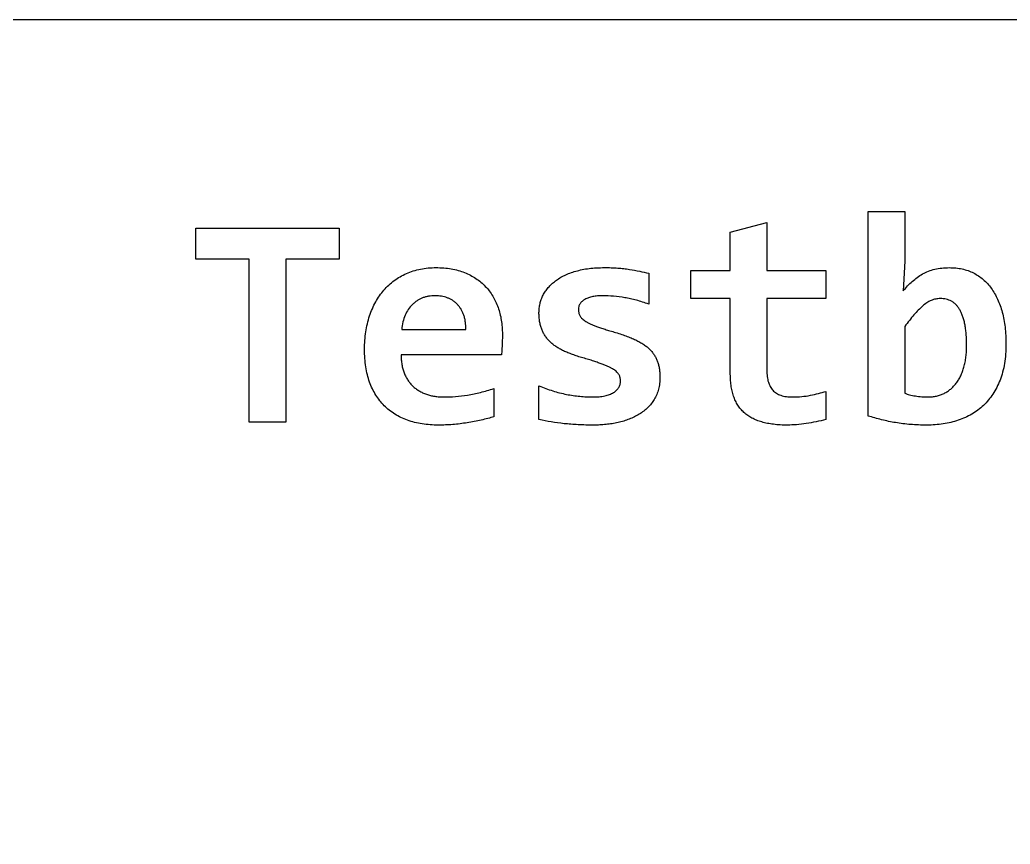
# Model space of a CAD drawing. Extents: x 0 to 260, y 0 to 99.
# Drawn here: x 130.2 to 189.8, y 49.8 to 99.4 of the extents above; entities that cross this region are included whole.
import ezdxf

# ---------------------------------------------------------------- set-up
doc = ezdxf.new("R2010")
doc.units = 0
doc.layers.get('0').update_dxf_attribs({"linetype": 'CONTINUOUS'})

msp = doc.modelspace()

# ---------------------------------------------------------------- linework, layer by layer
at = {"color": 7}
for points in [[(0.120758, 99.386226), (0.120758, 0.120751), (260.120757, 0.120751), (260.120757, 99.386226)], [(144.006091, 75.153488), (144.006091, 84.974827), (140.788758, 84.974827), (140.788758, 86.837491), (149.424758, 86.837491), (149.424758, 84.974827), (146.207424, 84.974827), (146.207424, 75.153488)], [(155.721841, 84.448306)], [(186.543154, 84.44566)], [(185.32607, 82.575056)]]:
    msp.add_lwpolyline(points, close=True, dxfattribs=at)
for points in [[(181.259424, 75.531842), (181.259424, 87.853494), (183.460758, 87.853494), (183.460758, 84.855762), (183.370799, 83.064535)], [(170.591424, 84.297491), (172.962091, 84.297491), (172.962091, 86.599369), (175.163424, 87.176158), (175.163424, 84.297491), (178.719424, 84.297491), (178.719424, 82.604158), (175.163424, 82.604158), (175.163424, 78.272926)], [(168.05407, 84.128158), (168.05407, 82.265494)], [(172.962091, 78.151217), (172.962091, 82.604158), (170.591424, 82.604158), (170.591424, 84.297491)], [(153.187133, 80.741488), (157.044758, 80.741488)], [(183.460758, 80.921405), (183.460758, 76.902384)], [(159.190529, 79.217488), (153.150091, 79.217488)], [(158.738091, 77.185488), (158.738091, 75.492155)], [(161.447424, 75.322822), (161.447424, 77.354822)], [(178.719424, 77.016155), (178.719424, 75.322822)]]:
    msp.add_lwpolyline(points, dxfattribs=at)
for points in [[(153.089237, 83.919139), (153.213054, 83.991011), (153.341693, 84.054588), (153.472883, 84.112285)], [(153.472883, 84.112285), (153.60691, 84.171226), (153.743599, 84.224032), (153.882987, 84.268387)], [(153.882987, 84.268387), (154.025269, 84.313665), (154.170363, 84.350135), (154.316904, 84.379514)], [(154.316904, 84.379514), (154.467352, 84.409677), (154.619326, 84.432362), (154.771987, 84.44566)], [(154.771987, 84.44566), (154.931121, 84.459524), (155.091002, 84.463176), (155.250883, 84.466827)], [(155.250883, 84.466827), (155.408021, 84.463361), (155.565159, 84.459921), (155.721841, 84.448306)], [(155.721841, 84.448303), (155.870756, 84.43727), (156.019259, 84.418876), (156.166341, 84.392738)], [(156.166341, 84.392738), (156.306272, 84.367867), (156.444916, 84.335998), (156.581737, 84.297488)], [(156.581737, 84.297488), (156.71255, 84.260671), (156.841698, 84.217793), (156.968029, 84.167842)], [(156.968029, 84.167842), (157.090639, 84.119368), (157.210596, 84.064234), (157.327862, 84.003801)], [(162.989945, 83.998512), (163.095498, 84.049), (163.203295, 84.094722), (163.312737, 84.136095)], [(163.312737, 84.136095), (163.428344, 84.179802), (163.545787, 84.218653), (163.664633, 84.252514)], [(163.664633, 84.252514), (163.791175, 84.288567), (163.919307, 84.318964), (164.048279, 84.345119)], [(164.048279, 84.345119), (164.185875, 84.373019), (164.32443, 84.396091), (164.463674, 84.41391)], [(164.463674, 84.41391), (164.611259, 84.432801), (164.759616, 84.445782), (164.908174, 84.453598)], [(164.908174, 84.453598), (165.066774, 84.461932), (165.225598, 84.464393), (165.384424, 84.466827)], [(165.384424, 84.466827), (165.52205, 84.466298), (165.659673, 84.466033), (165.797174, 84.461535)], [(165.797174, 84.461535), (165.927802, 84.457328), (166.058318, 84.449497), (166.188758, 84.440369)], [(166.188758, 84.440369), (166.309786, 84.431902), (166.430748, 84.42235), (166.551237, 84.408619)], [(166.551237, 84.408619), (166.665352, 84.395601), (166.779038, 84.378845), (166.892549, 84.360991)], [(166.892549, 84.360991), (167.099737, 84.328407), (167.306342, 84.292183), (167.511674, 84.249869)], [(167.511674, 84.249869), (167.693134, 84.21247), (167.873603, 84.170314), (168.05407, 84.128158)], [(184.21482, 83.876806), (184.318354, 83.95163), (184.425971, 84.020991), (184.537612, 84.083181)], [(184.537612, 84.083181), (184.651076, 84.146385), (184.768696, 84.202183), (184.889508, 84.249869)], [(184.889508, 84.249869), (185.014388, 84.299155), (185.142677, 84.339774), (185.273154, 84.371577)], [(185.273154, 84.371577), (185.410636, 84.405084), (185.550548, 84.428806), (185.691195, 84.443014)], [(185.691195, 84.443014), (185.841447, 84.458201), (185.99254, 84.462514), (186.143633, 84.466827)], [(186.143633, 84.466827), (186.276983, 84.462408), (186.41033, 84.457963), (186.543154, 84.44566)], [(186.543154, 84.445658), (186.669373, 84.433963), (186.795119, 84.415122), (186.918862, 84.387449)], [(186.918862, 84.387449), (187.038218, 84.360753), (187.155714, 84.32583), (187.270758, 84.284262)], [(187.270758, 84.284262), (187.38269, 84.243815), (187.492299, 84.197079), (187.598841, 84.144033)], [(187.598841, 84.144033), (187.704677, 84.091336), (187.807484, 84.032413), (187.905758, 83.966759)], [(152.411904, 83.419077), (152.514922, 83.514417), (152.624289, 83.602856), (152.737341, 83.686306)], [(152.737341, 83.686306), (152.850622, 83.769922), (152.967603, 83.848533), (153.089237, 83.919139)], [(157.327862, 84.003801), (157.440357, 83.945828), (157.550377, 83.882976), (157.655945, 83.813303)], [(157.655945, 83.813303), (157.759022, 83.745274), (157.857857, 83.670741), (157.952279, 83.591053)], [(157.952279, 83.591053), (158.045796, 83.512128), (158.134979, 83.428149), (158.219508, 83.339697)], [(162.005695, 83.265616), (162.06829, 83.338472), (162.136145, 83.406784), (162.206779, 83.471991)], [(162.206779, 83.471991), (162.280439, 83.539994), (162.357117, 83.604627), (162.436966, 83.665137)], [(162.436966, 83.665137), (162.521011, 83.728833), (162.608567, 83.787964), (162.698904, 83.84241)], [(162.698904, 83.84241), (162.793233, 83.899259), (162.890597, 83.950995), (162.989945, 83.998512)], [(183.630091, 83.366158), (183.719295, 83.461148), (183.814715, 83.550419), (183.913195, 83.636033)], [(183.913195, 83.636033), (184.010369, 83.720511), (184.110524, 83.801432), (184.21482, 83.876806)], [(187.905758, 83.966759), (188.003625, 83.901381), (188.096996, 83.829324), (188.186216, 83.752449)], [(188.186216, 83.752449), (188.275606, 83.675424), (188.360831, 83.593559), (188.440216, 83.506384)], [(188.440216, 83.506384), (188.52175, 83.416852), (188.597127, 83.321718), (188.667758, 83.223283)], [(151.853633, 82.770845), (151.935876, 82.88904), (152.02438, 83.002837), (152.118216, 83.112158)], [(152.118216, 83.112158), (152.210518, 83.219692), (152.30798, 83.322896), (152.411904, 83.419077)], [(158.219508, 83.339697), (158.303815, 83.251479), (158.383486, 83.158806), (158.457633, 83.061887)], [(158.457633, 83.061887), (158.532134, 82.964499), (158.601058, 82.86282), (158.664008, 82.757616)], [(161.696133, 82.802595), (161.738141, 82.884626), (161.785276, 82.963962), (161.836362, 83.04072)], [(161.836362, 83.04072), (161.888403, 83.118918), (161.944539, 83.194435), (162.005695, 83.265616)], [(183.370799, 83.064535), (183.455088, 83.167048), (183.539376, 83.269561), (183.630091, 83.366158)], [(188.667758, 83.223283), (188.740685, 83.121646), (188.808553, 83.01649), (188.871487, 82.908426)], [(188.871487, 82.908426), (188.937022, 82.795898), (188.997209, 82.680217), (189.051404, 82.561824)], [(151.422362, 81.992967), (151.483352, 82.131688), (151.550031, 82.267888), (151.623445, 82.400431)], [(151.623445, 82.400431), (151.693909, 82.527645), (151.770579, 82.651489), (151.853633, 82.770845)], [(153.967654, 82.366033), (153.919085, 82.32666), (153.87215, 82.285364), (153.827424, 82.241676)], [(154.11582, 82.474509), (154.064393, 82.441328), (154.015239, 82.404606), (153.967654, 82.366033)], [(154.27457, 82.56447), (154.220266, 82.536956), (154.166921, 82.507481), (154.11582, 82.474509)], [(154.443904, 82.641197), (154.386223, 82.618495), (154.329899, 82.5925), (154.27457, 82.56447)], [(154.621174, 82.699408), (154.561052, 82.683453), (154.501794, 82.663985), (154.443904, 82.641197)], [(154.806383, 82.739092), (154.744136, 82.728165), (154.682209, 82.715597), (154.621174, 82.699408)], [(155.002174, 82.765553), (154.936585, 82.760103), (154.87131, 82.750499), (154.806383, 82.739092)], [(155.208549, 82.773491), (155.139643, 82.772433), (155.070737, 82.77111), (155.002174, 82.765553)], [(155.578966, 82.744387), (155.456731, 82.763754), (155.33264, 82.768623), (155.208549, 82.773491)], [(155.92557, 82.651785), (155.813287, 82.69351), (155.696991, 82.725699), (155.578966, 82.744387)], [(156.086966, 82.582991), (156.03443, 82.608682), (155.98048, 82.631378), (155.92557, 82.651785)], [(156.237779, 82.498327), (156.189171, 82.529392), (156.138756, 82.557657), (156.086966, 82.582991)], [(156.380654, 82.395139), (156.334964, 82.432104), (156.28731, 82.466669), (156.237779, 82.498327)], [(156.510299, 82.27872), (156.469079, 82.319696), (156.425826, 82.35859), (156.380654, 82.395139)], [(156.629362, 82.146426), (156.592389, 82.192844), (156.552404, 82.236868), (156.510299, 82.27872)], [(158.664008, 82.757616), (158.728045, 82.650595), (158.785901, 82.539922), (158.838633, 82.426887)], [(158.838633, 82.426887), (158.892669, 82.311055), (158.941323, 82.192741), (158.984154, 82.072342)], [(161.463299, 82.030009), (161.473115, 82.119914), (161.489758, 82.209161), (161.510924, 82.297244)], [(161.510924, 82.297244), (161.531827, 82.384164), (161.557115, 82.469948), (161.587654, 82.553889)], [(161.587654, 82.553889), (161.618586, 82.638916), (161.654887, 82.722053), (161.696133, 82.802595)], [(163.918633, 82.291949), (163.885314, 82.241969), (163.857712, 82.187672), (163.841904, 82.130551)], [(164.042987, 82.434824), (163.995687, 82.393036), (163.953947, 82.344919), (163.918633, 82.291949)], [(164.217612, 82.553887), (164.155472, 82.520197), (164.095766, 82.481449), (164.042987, 82.434824)], [(164.43457, 82.649134), (164.360005, 82.623073), (164.287277, 82.591653), (164.217612, 82.553887)], [(164.685924, 82.717928), (164.600808, 82.700016), (164.516578, 82.677807), (164.43457, 82.649134)], [(164.966383, 82.760262), (164.872249, 82.751848), (164.778563, 82.737428), (164.685924, 82.717928)], [(165.281237, 82.773491), (165.176102, 82.771639), (165.070967, 82.769602), (164.966383, 82.760262)], [(165.942695, 82.744387), (165.722795, 82.762299), (165.502016, 82.767882), (165.281237, 82.773491)], [(166.612091, 82.657077), (166.390193, 82.695074), (166.166901, 82.72613), (165.942695, 82.744387)], [(166.956049, 82.590931), (166.841982, 82.615775), (166.727225, 82.63736), (166.612091, 82.657077)], [(167.310591, 82.503619), (167.193124, 82.535578), (167.074961, 82.565028), (166.956049, 82.590931)], [(167.675716, 82.395139), (167.554915, 82.434202), (167.43313, 82.470276), (167.310591, 82.503619)], [(168.05407, 82.265494), (167.928314, 82.309806), (167.802557, 82.354121), (167.675716, 82.395139)], [(184.794258, 82.350158), (184.702966, 82.290841), (184.617037, 82.223356), (184.534966, 82.151717)], [(185.056195, 82.490389), (184.96484, 82.45135), (184.877329, 82.404135), (184.794258, 82.350158)], [(185.32607, 82.575053), (185.233617, 82.5573), (185.143164, 82.527553), (185.056195, 82.490389)], [(185.601237, 82.60416), (185.508876, 82.598286), (185.416515, 82.592413), (185.32607, 82.575056)], [(185.783799, 82.593577), (185.72313, 82.599662), (185.662184, 82.601911), (185.601237, 82.60416)], [(185.958424, 82.564473), (185.901002, 82.578205), (185.842532, 82.587703), (185.783799, 82.593577)], [(186.11982, 82.514199), (186.067134, 82.534334), (186.013257, 82.551347), (185.958424, 82.564473)], [(186.270633, 82.445408), (186.222, 82.471734), (186.171483, 82.494459), (186.11982, 82.514199)], [(186.410862, 82.355452), (186.366486, 82.388906), (186.319512, 82.418962), (186.270633, 82.445408)], [(186.540508, 82.241678), (186.499963, 82.282541), (186.456804, 82.320815), (186.410862, 82.355452)], [(189.051404, 82.561824), (189.107585, 82.439084), (189.15733, 82.313431), (189.202216, 82.186113)], [(151.253029, 81.556405), (151.302699, 81.704413), (151.359509, 81.850013), (151.422362, 81.992967)], [(153.584008, 81.947988), (153.511353, 81.838795), (153.450741, 81.721981), (153.398799, 81.601384)], [(153.827424, 82.241676), (153.7364, 82.152776), (153.65453, 82.05398), (153.584008, 81.947988)], [(156.735195, 81.995613), (156.702683, 82.047763), (156.667637, 82.098377), (156.629362, 82.146426)], [(156.827799, 81.828926), (156.799775, 81.885996), (156.768842, 81.941638), (156.735195, 81.995613)], [(156.907174, 81.643717), (156.883785, 81.706715), (156.857414, 81.768627), (156.827799, 81.828926)], [(158.984154, 82.072342), (159.028027, 81.94902), (159.065791, 81.823528), (159.097924, 81.696634)], [(159.097924, 81.696634), (159.130886, 81.566486), (159.157921, 81.434882), (159.179945, 81.302405)], [(161.447424, 81.757488), (161.450414, 81.848558), (161.453404, 81.939601), (161.463299, 82.030009)], [(161.458008, 81.479676), (161.45097, 81.572042), (161.449197, 81.664778), (161.447424, 81.757488)], [(163.841904, 82.130551), (163.825394, 82.070861), (163.821742, 82.008102), (163.818091, 81.945342)], [(163.818091, 81.945342), (163.82243, 81.879779), (163.826769, 81.814241), (163.839258, 81.749551)], [(163.839258, 81.749551), (163.850767, 81.68994), (163.869174, 81.631044), (163.897466, 81.577572)], [(184.27832, 81.905655), (184.187523, 81.81194), (184.099525, 81.715578), (184.013737, 81.617259)], [(184.534966, 82.151717), (184.445598, 82.073718), (184.360804, 81.990798), (184.27832, 81.905655)], [(186.65957, 82.104092), (186.623137, 82.152591), (186.583275, 82.198578), (186.540508, 82.241678)], [(186.765404, 81.942697), (186.733005, 81.998338), (186.698215, 82.052631), (186.65957, 82.104092)], [(186.860654, 81.760134), (186.831811, 81.822443), (186.799969, 81.883324), (186.765404, 81.942697)], [(186.94532, 81.551113), (186.920238, 81.621995), (186.892242, 81.691925), (186.860654, 81.760134)], [(189.202216, 82.186113), (189.249817, 82.051096), (189.291957, 81.914227), (189.329216, 81.776009)], [(189.329216, 81.776009), (189.368094, 81.631785), (189.401656, 81.486132), (189.429758, 81.339447)], [(151.025487, 80.601259), (151.050943, 80.765592), (151.082394, 80.928946), (151.120737, 81.090738)], [(151.120737, 81.090738), (151.15796, 81.247795), (151.201678, 81.403396), (151.253029, 81.556405)], [(153.263862, 81.199217), (153.227862, 81.048881), (153.207497, 80.895185), (153.187133, 80.741488)], [(153.398799, 81.601384), (153.342732, 81.471209), (153.296766, 81.336616), (153.263862, 81.199217)], [(156.970674, 81.442634), (156.952842, 81.510658), (156.931648, 81.577783), (156.907174, 81.643717)], [(157.015654, 81.225676), (157.004382, 81.298701), (156.989407, 81.37117), (156.970674, 81.442634)], [(157.039466, 80.992842), (157.035286, 81.070762), (157.02756, 81.14855), (157.015654, 81.225676)], [(159.179945, 81.302405), (159.202699, 81.165615), (159.220088, 81.027847), (159.230216, 80.889655)], [(161.489758, 81.22303), (161.475655, 81.308146), (161.464543, 81.393766), (161.458008, 81.479676)], [(161.540029, 80.982259), (161.519285, 81.061608), (161.503169, 81.142094), (161.489758, 81.22303)], [(163.897466, 81.577572), (163.92806, 81.51976), (163.970203, 81.468246), (164.016529, 81.421467)], [(164.016529, 81.421467), (164.075129, 81.362307), (164.140425, 81.310766), (164.209674, 81.265363)], [(164.209674, 81.265363), (164.251682, 81.23782), (164.295148, 81.212552), (164.33932, 81.188634)], [(164.33932, 81.188634), (164.388935, 81.161779), (164.439441, 81.13667), (164.490133, 81.111905)], [(164.490133, 81.111905), (164.547928, 81.083674), (164.605962, 81.055919), (164.664758, 81.029884)], [(183.741216, 81.289176), (183.645609, 81.168235), (183.553185, 81.044833), (183.460758, 80.921405)], [(184.013737, 81.617259), (183.920246, 81.510129), (183.829381, 81.400698), (183.741216, 81.289176)], [(187.016758, 81.320926), (186.995644, 81.398475), (186.972133, 81.475363), (186.94532, 81.551113)], [(187.077612, 81.06428), (187.060149, 81.150455), (187.039874, 81.236074), (187.016758, 81.320926)], [(189.429758, 81.339447), (189.459145, 81.186041), (189.482563, 81.031524), (189.501195, 80.876426)], [(150.967279, 80.085322), (150.978976, 80.257962), (150.998982, 80.430153), (151.025487, 80.601259)], [(157.044758, 80.741488), (157.044229, 80.825335), (157.043964, 80.909155), (157.039466, 80.992842)], [(159.230216, 80.889655), (159.24072, 80.746224), (159.243419, 80.602317), (159.246091, 80.458384)], [(161.611466, 80.760009), (161.583539, 80.83269), (161.559708, 80.906959), (161.540029, 80.982259)], [(161.70407, 80.553634), (161.669434, 80.620627), (161.638528, 80.689577), (161.611466, 80.760009)], [(161.815195, 80.363134), (161.775159, 80.424861), (161.737842, 80.488308), (161.70407, 80.553634)], [(164.664758, 81.029884), (164.730195, 81.000912), (164.796578, 80.974083), (164.863195, 80.947863)], [(164.863195, 80.947863), (164.937747, 80.918521), (165.01259, 80.88992), (165.088091, 80.863197)], [(165.088091, 80.863197), (165.17484, 80.832505), (165.262457, 80.804247), (165.350029, 80.775884)], [(165.350029, 80.775884), (165.446898, 80.744505), (165.543709, 80.712993), (165.64107, 80.68328)], [(165.64107, 80.68328), (165.749973, 80.650048), (165.859563, 80.619039), (165.969154, 80.58803)], [(165.969154, 80.58803), (166.093844, 80.551173), (166.218534, 80.514317), (166.342216, 80.474259)], [(166.342216, 80.474259), (166.456847, 80.437138), (166.57061, 80.397265), (166.683529, 80.355197)], [(187.125237, 80.783822), (187.112008, 80.877749), (187.096448, 80.971332), (187.077612, 81.06428)], [(187.159633, 80.476905), (187.151166, 80.57951), (187.139604, 80.681851), (187.125237, 80.783822)], [(187.178154, 80.138238), (187.174423, 80.251242), (187.16892, 80.364219), (187.159633, 80.476905)], [(189.501195, 80.876426), (189.520827, 80.712913), (189.53516, 80.548739), (189.543529, 80.384301)], [(150.948758, 79.542926), (150.951904, 79.723901), (150.955052, 79.904876), (150.967279, 80.085322)], [(159.232862, 79.881592), (159.228496, 79.766896), (159.224395, 79.652146), (159.216987, 79.537634)], [(159.243445, 80.204384), (159.241329, 80.096752), (159.236937, 79.989198), (159.232862, 79.881592)], [(159.246091, 80.458384), (159.245562, 80.373717), (159.245297, 80.289024), (159.243445, 80.204384)], [(161.947487, 80.180572), (161.899891, 80.238727), (161.856124, 80.300031), (161.815195, 80.363134)], [(162.100945, 80.013884), (162.047018, 80.066854), (161.995318, 80.122125), (161.947487, 80.180572)], [(162.27557, 79.85778), (162.214822, 79.906834), (162.156693, 79.959142), (162.100945, 80.013884)], [(166.683529, 80.355197), (166.787433, 80.316488), (166.890623, 80.275927), (166.993091, 80.233488)], [(166.993091, 80.233488), (167.087598, 80.194356), (167.18149, 80.153637), (167.273549, 80.109134)], [(167.273549, 80.109134), (167.358782, 80.067938), (167.442446, 80.023488), (167.524904, 79.976842)], [(167.524904, 79.976842), (167.60144, 79.933557), (167.676938, 79.888419), (167.749799, 79.839259)], [(187.186091, 79.773113), (187.184239, 79.894848), (187.182175, 80.016556), (187.178154, 80.138238)], [(189.543529, 80.384301), (189.552286, 80.212507), (189.554509, 80.040448), (189.556758, 79.868363)], [(150.967279, 79.00053), (150.954923, 79.180976), (150.95184, 79.361951), (150.948758, 79.542926)], [(159.216987, 79.537634), (159.210081, 79.430795), (159.200292, 79.324142), (159.190529, 79.217488)], [(162.471362, 79.714905), (162.4041, 79.759725), (162.338433, 79.807033), (162.27557, 79.85778)], [(162.690966, 79.579967), (162.616224, 79.62238), (162.542889, 79.667253), (162.471362, 79.714905)], [(162.929091, 79.455613), (162.848295, 79.494242), (162.768865, 79.535782), (162.690966, 79.579967)], [(163.188383, 79.341842), (163.100935, 79.377402), (163.014253, 79.414894), (162.929091, 79.455613)], [(163.471487, 79.233363), (163.376523, 79.267971), (163.282014, 79.303795), (163.188383, 79.341842)], [(167.749799, 79.839259), (167.819266, 79.792401), (167.886335, 79.741945), (167.950883, 79.688447)], [(167.950883, 79.688447), (168.010528, 79.639022), (168.068022, 79.587032), (168.122862, 79.532342)], [(168.122862, 79.532342), (168.175937, 79.479399), (168.226526, 79.423943), (168.273674, 79.365655)], [(168.273674, 79.365655), (168.319413, 79.309113), (168.36191, 79.249926), (168.400674, 79.188384)], [(187.146404, 79.093134), (187.159897, 79.203016), (187.169555, 79.313373), (187.175508, 79.423863)], [(187.175508, 79.423863), (187.181778, 79.540174), (187.183922, 79.656644), (187.186091, 79.773113)], [(189.556758, 79.868363), (189.553503, 79.666169), (189.550223, 79.463948), (189.535591, 79.262467)], [(151.025487, 78.49253), (150.998797, 78.660964), (150.978921, 78.830509), (150.967279, 79.00053)], [(153.150091, 79.217488), (153.151388, 79.116788), (153.152684, 79.016087), (153.160674, 78.915863)], [(153.160674, 78.915863), (153.168228, 78.821063), (153.181764, 78.726686), (153.197716, 78.632759)], [(163.770466, 79.130176), (163.670126, 79.162508), (163.570558, 79.197274), (163.471487, 79.233363)], [(164.093258, 79.03228), (163.985369, 79.064003), (163.877477, 79.095701), (163.770466, 79.130176)], [(164.43457, 78.931738), (164.320934, 78.965737), (164.207097, 78.999022), (164.093258, 79.03228)], [(164.741487, 78.836488), (164.639667, 78.869746), (164.537202, 78.901047), (164.43457, 78.931738)], [(165.014008, 78.743884), (164.923359, 78.775343), (164.832684, 78.806696), (164.741487, 78.836488)], [(165.252133, 78.659217), (165.173173, 78.688586), (165.093602, 78.716262), (165.014008, 78.743884)], [(168.400674, 79.188384), (168.438772, 79.1279), (168.473263, 79.065115), (168.503862, 79.00053)], [(168.503862, 79.00053), (168.534866, 78.935098), (168.561872, 78.867788), (168.585883, 78.799447)], [(168.585883, 78.799447), (168.61033, 78.729914), (168.631648, 78.659297), (168.649383, 78.58778)], [(187.024695, 78.481947), (187.052508, 78.57971), (187.076265, 78.678611), (187.096133, 78.77828)], [(187.096133, 78.77828), (187.116903, 78.882526), (187.133434, 78.987618), (187.146404, 79.093134)], [(189.466799, 78.696259), (189.437669, 78.520867), (189.402133, 78.346506), (189.355674, 78.17503)], [(189.535591, 79.262467), (189.521806, 79.07292), (189.497978, 78.883981), (189.466799, 78.696259)], [(151.120737, 78.018926), (151.082, 78.175268), (151.050703, 78.333409), (151.025487, 78.49253)], [(153.197716, 78.632759), (153.212821, 78.543806), (153.230094, 78.45525), (153.253279, 78.368176)], [(153.253279, 78.368176), (153.275519, 78.284647), (153.303204, 78.202467), (153.335299, 78.122113)], [(153.335299, 78.122113), (153.365918, 78.045463), (153.400553, 77.970507), (153.438487, 77.897217)], [(165.461154, 78.577197), (165.391949, 78.605719), (165.322284, 78.633129), (165.252133, 78.659217)], [(165.643716, 78.497822), (165.5835, 78.525735), (165.522508, 78.551902), (165.461154, 78.577197)], [(165.802466, 78.418447), (165.750478, 78.446651), (165.697405, 78.472924), (165.643716, 78.497822)], [(165.937404, 78.339072), (165.893332, 78.367223), (165.848321, 78.393576), (165.802466, 78.418447)], [(166.141133, 78.180322), (166.080271, 78.241361), (166.010114, 78.292637), (165.937404, 78.339072)], [(166.268133, 78.013634), (166.233774, 78.074885), (166.190515, 78.130818), (166.141133, 78.180322)], [(168.649383, 78.58778), (168.667983, 78.512744), (168.682649, 78.436703), (168.694362, 78.360238)], [(168.694362, 78.360238), (168.706586, 78.280387), (168.715634, 78.200033), (168.72082, 78.119467)], [(168.72082, 78.119467), (168.726324, 78.034086), (168.727541, 77.948441), (168.728758, 77.862822)], [(172.97532, 77.751697), (172.967224, 77.884703), (172.964658, 78.017947), (172.962091, 78.151217)], [(175.163424, 78.272926), (175.168002, 78.149207), (175.172605, 78.025461), (175.187237, 77.902509)], [(186.828904, 77.95278), (186.868028, 78.03578), (186.902921, 78.120711), (186.934737, 78.20678)], [(186.934737, 78.20678), (186.968212, 78.29732), (186.998282, 78.389104), (187.024695, 78.481947)], [(189.355674, 78.17503), (189.311695, 78.012708), (189.257927, 77.853006), (189.196924, 77.696134)], [(151.253029, 77.577072), (151.201486, 77.721984), (151.157721, 77.869648), (151.120737, 78.018926)], [(151.422362, 77.169613), (151.358764, 77.302302), (151.302337, 77.43843), (151.253029, 77.577072)], [(153.438487, 77.897217), (153.475567, 77.825568), (153.5158, 77.755533), (153.560195, 77.688197)], [(153.560195, 77.688197), (153.603223, 77.62295), (153.65016, 77.560218), (153.700424, 77.500342)], [(153.700424, 77.500342), (153.750193, 77.441049), (153.803224, 77.384534), (153.859174, 77.331009)], [(166.336924, 77.836363), (166.32314, 77.898117), (166.299309, 77.958072), (166.268133, 78.013634)], [(166.331633, 77.434197), (166.348434, 77.500395), (166.353249, 77.569161), (166.358091, 77.637926)], [(166.358091, 77.637926), (166.354731, 77.704733), (166.351371, 77.77154), (166.336924, 77.836363)], [(168.728758, 77.862822), (168.725027, 77.737303), (168.721297, 77.611785), (168.707591, 77.487113)], [(173.012362, 77.383926), (172.995058, 77.505978), (172.982816, 77.628718), (172.97532, 77.751697)], [(175.187237, 77.902509), (175.200228, 77.793368), (175.221125, 77.684836), (175.253383, 77.579717)], [(175.253383, 77.579717), (175.282294, 77.485526), (175.320328, 77.394086), (175.367154, 77.307197)], [(186.402924, 77.320426), (186.459397, 77.379904), (186.512248, 77.442822), (186.561674, 77.50828)], [(186.561674, 77.50828), (186.612996, 77.576251), (186.660631, 77.646975), (186.704549, 77.719947)], [(186.704549, 77.719947), (186.749944, 77.795379), (186.791372, 77.873167), (186.828904, 77.95278)], [(189.196924, 77.696134), (189.138782, 77.546618), (189.074065, 77.399721), (189.001133, 77.256926)], [(151.626091, 76.796551), (151.551551, 76.917148), (151.483629, 77.041793), (151.422362, 77.169613)], [(153.859174, 77.331009), (153.915278, 77.277352), (153.974317, 77.226657), (154.036445, 77.180197)], [(154.036445, 77.180197), (154.099129, 77.133312), (154.164957, 77.090714), (154.232237, 77.050551)], [(154.232237, 77.050551), (154.301087, 77.009461), (154.371458, 76.970911), (154.443904, 76.93678)], [(154.443904, 76.93678), (154.517965, 76.901881), (154.594194, 76.871587), (154.671445, 76.844176)], [(157.539529, 76.865342), (157.670693, 76.891536), (157.801294, 76.920482), (157.931112, 76.952655)], [(157.931112, 76.952655), (158.065065, 76.98586), (158.198185, 77.022399), (158.330633, 77.061134)], [(158.330633, 77.061134), (158.466928, 77.101007), (158.602508, 77.143261), (158.738091, 77.185488)], [(161.447424, 77.354822), (161.585214, 77.29746), (161.723004, 77.240098), (161.86282, 77.188134)], [(161.86282, 77.188134), (161.999774, 77.137228), (162.138672, 77.091508), (162.278216, 77.047905)], [(162.278216, 77.047905), (162.414945, 77.005201), (162.552295, 76.964535), (162.690966, 76.928842)], [(162.690966, 76.928842), (162.828351, 76.893494), (162.96703, 76.863067), (163.106362, 76.836238)], [(165.699279, 76.825655), (165.781945, 76.856982), (165.86195, 76.895611), (165.937404, 76.942072)], [(165.937404, 76.942072), (166.003989, 76.983082), (166.067031, 77.030178), (166.122612, 77.084947)], [(166.122612, 77.084947), (166.172295, 77.133894), (166.216018, 77.188981), (166.252258, 77.248988)], [(166.252258, 77.248988), (166.287183, 77.306826), (166.315162, 77.369268), (166.331633, 77.434197)], [(168.644091, 77.143155), (168.615643, 77.033988), (168.579625, 76.926832), (168.535612, 76.823009)], [(168.707591, 77.487113), (168.694865, 77.371252), (168.673529, 77.256132), (168.644091, 77.143155)], [(173.075862, 77.039967), (173.049668, 77.153606), (173.028742, 77.268462), (173.012362, 77.383926)], [(173.163174, 76.727759), (173.128964, 76.830365), (173.100145, 76.934637), (173.075862, 77.039967)], [(175.367154, 77.307197), (175.410908, 77.226022), (175.462337, 77.148817), (175.523258, 77.079655)], [(175.523258, 77.079655), (175.553412, 77.045418), (175.585893, 77.013165), (175.621154, 76.984405)], [(175.621154, 76.984405), (175.656965, 76.955221), (175.695642, 76.929636), (175.734924, 76.90503)], [(175.734924, 76.90503), (175.776186, 76.879101), (175.818112, 76.854415), (175.861924, 76.833592)], [(178.274924, 76.891801), (178.423835, 76.930403), (178.571631, 76.973292), (178.719424, 77.016155)], [(183.460758, 76.902384), (183.557225, 76.870343), (183.653692, 76.838302), (183.751799, 76.812426)], [(185.61182, 76.799197), (185.686943, 76.826025), (185.760125, 76.858437), (185.831424, 76.894447)], [(185.831424, 76.894447), (185.902394, 76.930298), (185.9715, 76.969773), (186.037799, 77.013509)], [(186.037799, 77.013509), (186.104062, 77.057245), (186.167517, 77.10524), (186.228299, 77.156384)], [(186.228299, 77.156384), (186.289458, 77.207846), (186.34791, 77.262508), (186.402924, 77.320426)], [(189.001133, 77.256926), (188.931, 77.119633), (188.853268, 76.986125), (188.768299, 76.857405)], [(151.864216, 76.455238), (151.778395, 76.564326), (151.699071, 76.678494), (151.626091, 76.796551)], [(152.134091, 76.150967), (152.03816, 76.246879), (151.948086, 76.348638), (151.864216, 76.455238)], [(154.671445, 76.844176), (154.751457, 76.815786), (154.832564, 76.790518), (154.914862, 76.770092)], [(154.914862, 76.770092), (154.999451, 76.74919), (155.085296, 76.733262), (155.171508, 76.719822)], [(155.171508, 76.719822), (155.26022, 76.706063), (155.34932, 76.694686), (155.438737, 76.688072)], [(155.438737, 76.688072), (155.53287, 76.681192), (155.627356, 76.67934), (155.721841, 76.677488)], [(155.721841, 76.677488), (155.953169, 76.683309), (156.184498, 76.68913), (156.415049, 76.706592)], [(156.415049, 76.706592), (156.66216, 76.725378), (156.908376, 76.757392), (157.153237, 76.796551)], [(157.153237, 76.796551), (157.282433, 76.817188), (157.411251, 76.839863), (157.539529, 76.865342)], [(163.106362, 76.836238), (163.241646, 76.810309), (163.377547, 76.787581), (163.51382, 76.767447)], [(163.51382, 76.767447), (163.645749, 76.747867), (163.778028, 76.730828), (163.910695, 76.717176)], [(163.910695, 76.717176), (164.038288, 76.703947), (164.16624, 76.694157), (164.294341, 76.688072)], [(164.294341, 76.688072), (164.4186, 76.682251), (164.543002, 76.67987), (164.667404, 76.677488)], [(164.667404, 76.677488), (164.799888, 76.680134), (164.932373, 76.682251), (165.064279, 76.693363)], [(165.064279, 76.693363), (165.180589, 76.703153), (165.29645, 76.719557), (165.410883, 76.743634)], [(165.410883, 76.743634), (165.508847, 76.764272), (165.605767, 76.790227), (165.699279, 76.825655)], [(168.387445, 76.534613), (168.331666, 76.443306), (168.269227, 76.356152), (168.202237, 76.272676)], [(168.535612, 76.823009), (168.493395, 76.72342), (168.44382, 76.6269), (168.387445, 76.534613)], [(173.276945, 76.442009), (173.232945, 76.53464), (173.195631, 76.630445), (173.163174, 76.727759)], [(173.41982, 76.185363), (173.367091, 76.267993), (173.318966, 76.353559), (173.276945, 76.442009)], [(175.861924, 76.833592), (175.908017, 76.811632), (175.956198, 76.79417), (176.004799, 76.77803)], [(176.004799, 76.77803), (176.05711, 76.760567), (176.109908, 76.744931), (176.163549, 76.733051)], [(176.163549, 76.733051), (176.221104, 76.720351), (176.27963, 76.711884), (176.338174, 76.703947)], [(176.338174, 76.703947), (176.40069, 76.69548), (176.463227, 76.687278), (176.526029, 76.68278)], [(176.526029, 76.68278), (176.593733, 76.678017), (176.661744, 76.677753), (176.729758, 76.677488)], [(176.729758, 76.677488), (176.908232, 76.682515), (177.086707, 76.687278), (177.264216, 76.703947)], [(177.264216, 76.703947), (177.438114, 76.720086), (177.611082, 76.747603), (177.782799, 76.780676)], [(177.782799, 76.780676), (177.948058, 76.812505), (178.112158, 76.8496), (178.274924, 76.891801)], [(183.751799, 76.812426), (183.867441, 76.781919), (183.985363, 76.759959), (184.103695, 76.740988)], [(184.103695, 76.740988), (184.23196, 76.720351), (184.360709, 76.703365), (184.489987, 76.693363)], [(184.489987, 76.693363), (184.620157, 76.683309), (184.750863, 76.680399), (184.88157, 76.677488)], [(184.88157, 76.677488), (184.967338, 76.680134), (185.053105, 76.681722), (185.138216, 76.690717)], [(185.138216, 76.690717), (185.220041, 76.699449), (185.30126, 76.71453), (185.381633, 76.733051)], [(185.381633, 76.733051), (185.459542, 76.751042), (185.536655, 76.772341), (185.61182, 76.799197)], [(188.50107, 76.497572), (188.40673, 76.384409), (188.306027, 76.276539), (188.199445, 76.17478)], [(188.768299, 76.857405), (188.68594, 76.732654), (188.596781, 76.612374), (188.50107, 76.497572)], [(152.438362, 75.881092), (152.331809, 75.965045), (152.230022, 76.055082), (152.134091, 76.150967)], [(152.774383, 75.645613), (152.65821, 75.71795), (152.54586, 75.796426), (152.438362, 75.881092)], [(167.749799, 75.82553), (167.664254, 75.758908), (167.574743, 75.697472), (167.48257, 75.640322)], [(167.99057, 76.037197), (167.914637, 75.961949), (167.834146, 75.891226), (167.749799, 75.82553)], [(168.202237, 76.272676), (168.136118, 76.190311), (168.065566, 76.111544), (167.99057, 76.037197)], [(173.589154, 75.95253), (173.527609, 76.026216), (173.471501, 76.104374), (173.41982, 76.185363)], [(173.787591, 75.746155), (173.716939, 75.810449), (173.650357, 75.879267), (173.589154, 75.95253)], [(174.012487, 75.566238), (173.93385, 75.621377), (173.858663, 75.681491), (173.787591, 75.746155)], [(187.86607, 75.891676), (187.749098, 75.803781), (187.626789, 75.72303), (187.500945, 75.648259)], [(188.199445, 76.17478), (188.093929, 76.074053), (187.982651, 75.979306), (187.86607, 75.891676)], [(153.139508, 75.44453), (153.014366, 75.50504), (152.892401, 75.572138), (152.774383, 75.645613)], [(153.536383, 75.277842), (153.401361, 75.326658), (153.26874, 75.382062), (153.139508, 75.44453)], [(153.962362, 75.148197), (153.818287, 75.183942), (153.67605, 75.22736), (153.536383, 75.277842)], [(154.417445, 75.058238), (154.264556, 75.082051), (154.112461, 75.11097), (153.962362, 75.148197)], [(157.129424, 75.12703), (156.985216, 75.102953), (156.840571, 75.081601), (156.695508, 75.06353)], [(157.555404, 75.203759), (157.413664, 75.176772), (157.271757, 75.150684), (157.129424, 75.12703)], [(157.973445, 75.288426), (157.834589, 75.25784), (157.695077, 75.23035), (157.555404, 75.203759)], [(158.372966, 75.386322), (158.240659, 75.350338), (158.107356, 75.317927), (157.973445, 75.288426)], [(158.738091, 75.492155), (158.616666, 75.455854), (158.495241, 75.41958), (158.372966, 75.386322)], [(162.18032, 75.177301), (161.934914, 75.219793), (161.691169, 75.271307), (161.447424, 75.322822)], [(162.955549, 75.071467), (162.696086, 75.098243), (162.437292, 75.132824), (162.18032, 75.177301)], [(166.204633, 75.140259), (166.086282, 75.113721), (165.967164, 75.090703), (165.847445, 75.071467)], [(166.551237, 75.230217), (166.436903, 75.195901), (166.321139, 75.166373), (166.204633, 75.140259)], [(166.881966, 75.343988), (166.77322, 75.301814), (166.66291, 75.26374), (166.551237, 75.230217)], [(167.191529, 75.478926), (167.090497, 75.429237), (166.986963, 75.384708), (166.881966, 75.343988)], [(167.48257, 75.640322), (167.388225, 75.581849), (167.291094, 75.5279), (167.191529, 75.478926)], [(174.266487, 75.410134), (174.178989, 75.457415), (174.093889, 75.509168), (174.012487, 75.566238)], [(174.546945, 75.277842), (174.4511, 75.316604), (174.357496, 75.360948), (174.266487, 75.410134)], [(174.856508, 75.172009), (174.751675, 75.202304), (174.648064, 75.236964), (174.546945, 75.277842)], [(175.195174, 75.089988), (175.08121, 75.112478), (174.968167, 75.139756), (174.856508, 75.172009)], [(178.126758, 75.185238), (177.929453, 75.143461), (177.730917, 75.107371), (177.531445, 75.076759)], [(178.719424, 75.322822), (178.522283, 75.275038), (178.325142, 75.227254), (178.126758, 75.185238)], [(182.069049, 75.306947), (181.797264, 75.374706), (181.528344, 75.453288), (181.259424, 75.531842)], [(182.915716, 75.132322), (182.63131, 75.178994), (182.348664, 75.237255), (182.069049, 75.306947)], [(183.35757, 75.068822), (183.209901, 75.087342), (183.062573, 75.108244), (182.915716, 75.132322)], [(186.241529, 75.148197), (186.088541, 75.111843), (185.933958, 75.082368), (185.778508, 75.058238)], [(186.686029, 75.275197), (186.539881, 75.226063), (186.391471, 75.183836), (186.241529, 75.148197)], [(187.109362, 75.441884), (186.971509, 75.378596), (186.829864, 75.323562), (186.686029, 75.275197)], [(187.500945, 75.648259), (187.374009, 75.572826), (187.243479, 75.503453), (187.109362, 75.441884)], [(154.896341, 75.002676), (154.736093, 75.014053), (154.57634, 75.033447), (154.417445, 75.058238)], [(155.404341, 74.984155), (155.234824, 74.98733), (155.065308, 74.990505), (154.896341, 75.002676)], [(155.825029, 74.992092), (155.684881, 74.986801), (155.544611, 74.985478), (155.404341, 74.984155)], [(156.256299, 75.018551), (156.112733, 75.006644), (155.968946, 74.997384), (155.825029, 74.992092)], [(156.695508, 75.06353), (156.549464, 75.045274), (156.402997, 75.030642), (156.256299, 75.018551)], [(163.368299, 75.034426), (163.230586, 75.045274), (163.092974, 75.05718), (162.955549, 75.071467)], [(163.802216, 75.005322), (163.657447, 75.01273), (163.512817, 75.023049), (163.368299, 75.034426)], [(164.262591, 74.989447), (164.109064, 74.992357), (163.955561, 74.997384), (163.802216, 75.005322)], [(164.746779, 74.984155), (164.585375, 74.984155), (164.423971, 74.986801), (164.262591, 74.989447)], [(165.117195, 74.994738), (164.993839, 74.988653), (164.87031, 74.986272), (164.746779, 74.984155)], [(165.484966, 75.023842), (165.362636, 75.010878), (165.240002, 75.000824), (165.117195, 74.994738)], [(165.847445, 75.071467), (165.727121, 75.052153), (165.606193, 75.036622), (165.484966, 75.023842)], [(175.565591, 75.03178), (175.441499, 75.047126), (175.317806, 75.065832), (175.195174, 75.089988)], [(175.967758, 74.994738), (175.833368, 75.002147), (175.699248, 75.015111), (175.565591, 75.03178)], [(176.399029, 74.984155), (176.255169, 74.986801), (176.111307, 74.986801), (175.967758, 74.994738)], [(176.949362, 75.007967), (176.766315, 74.994209), (176.582673, 74.989182), (176.399029, 74.984155)], [(177.531445, 75.076759), (177.338231, 75.047126), (177.144135, 75.022599), (176.949362, 75.007967)], [(183.817945, 75.021197), (183.664148, 75.033367), (183.510677, 75.049745), (183.35757, 75.068822)], [(184.296841, 74.994738), (184.137049, 75.00003), (183.977322, 75.008497), (183.817945, 75.021197)], [(184.791612, 74.984155), (184.626665, 74.986801), (184.461716, 74.989182), (184.296841, 74.994738)], [(185.29432, 75.002676), (185.127085, 74.991034), (184.95935, 74.987595), (184.791612, 74.984155)], [(185.778508, 75.058238), (185.617887, 75.033367), (185.456341, 75.014053), (185.29432, 75.002676)]]:
    msp.add_open_spline(points, degree=3, dxfattribs=at)

doc.saveas('drawing.dxf')
